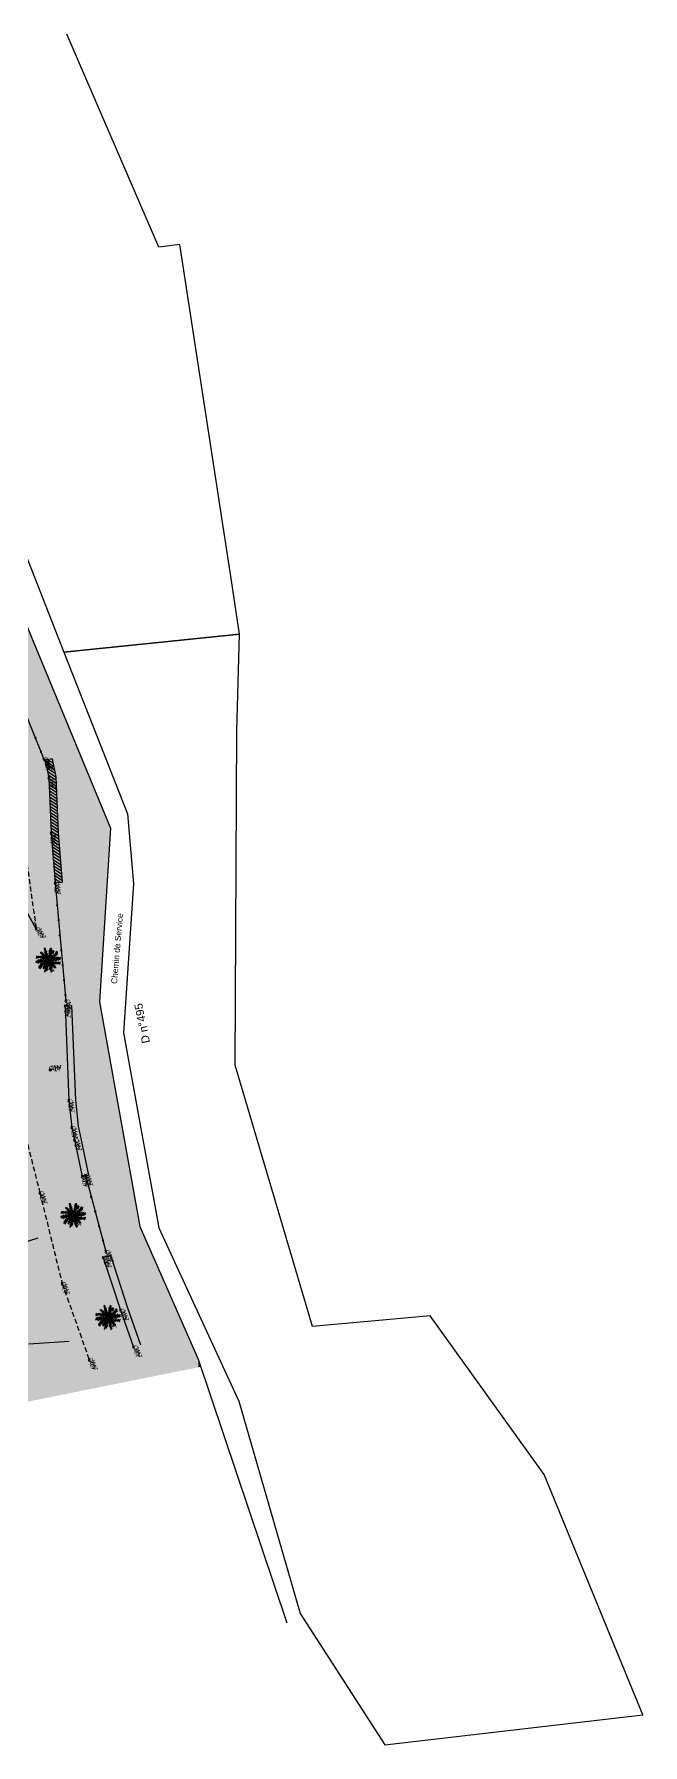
# Model space of a CAD drawing. Extents: x -24 to 1126, y -24 to 2053.
# Drawn here: x 1064.8 to 1125.6, y 1882 to 2053 of the extents above; entities that cross this region are included whole.
import ezdxf
from ezdxf.enums import TextEntityAlignment as Align

# ---------------------------------------------------------------- set-up
doc = ezdxf.new("R2010")
doc.units = 0
doc.header["$LTSCALE"] = 2.5
doc.header["$PDMODE"] = 3
doc.header["$PDSIZE"] = 0.1
doc.linetypes.add('CACH500', pattern=[0.3, 0.2, -0.1])
doc.linetypes.add('FANTOME', pattern=[63.5, 31.75, -6.35, 6.35, -6.35, 6.35, -6.35])
doc.layers.get('0').update_dxf_attribs({"linetype": 'CONTINUOUS'})
for name, color, linetype in [('F_CADASTRE_APPLICATION', 252, 'FANTOME'), ('F_CADASTRE_NUMÉROS_PARCELL', 252, 'CONTINUOUS'), ('T_CLOTURES', 7, 'CONTINUOUS'), ('T_HACHURES', 7, 'CONTINUOUS'), ('T_MURS', 7, 'CONTINUOUS'), ('T_MURS_HACHURES', 7, 'CONTINUOUS'), ('T_TALUS_BARBULES', 32, 'CONTINUOUS'), ('T_TALUS_CRÊTE', 34, 'CONTINUOUS'), ('T_TALUS_PIED', 34, 'CACH500'), ('T_TEXTES', 7, 'CONTINUOUS'), ('TOPOALT', 7, 'CONTINUOUS'), ('TOPOCOD', 1, 'CONTINUOUS'), ('TOPOMAT', 4, 'CONTINUOUS')]:
    doc.layers.add(name, color=color, linetype=linetype)
doc.styles.add('ARIAL', font='arial.ttf')

msp = doc.modelspace()

# ---------------------------------------------------------------- linework, layer by layer
at = {"color": 0, "linetype": 'CONTINUOUS'}
for p, q in [((1065.88, 1961.54), (1065.79, 1961.66)), ((1065.91, 1961.41), (1065.79, 1961.51)), ((1065.87, 1961.59), (1065.92, 1961.7)), ((1065.9, 1961.47), (1065.95, 1961.6)), ((1065.93, 1961.3), (1066.02, 1961.48)), ((1066.44, 1961.31), (1066.3, 1961.45)), ((1066.46, 1961.43), (1066.34, 1961.56)), ((1066.46, 1961.56), (1066.41, 1961.62)), ((1066.44, 1961.27), (1066.57, 1961.43)), ((1066.45, 1961.37), (1066.57, 1961.56)), ((1066.46, 1961.49), (1066.55, 1961.68)), ((1066.55, 1961.16), (1066.55, 1961.41)), ((1066.65, 1961.27), (1066.64, 1961.39)), ((1066.68, 1961.31), (1066.82, 1961.37)), ((1066.71, 1961.36), (1066.7, 1961.47)), ((1065.08, 1960.76), (1064.95, 1960.64)), ((1065.11, 1960.29), (1064.95, 1960.34)), ((1065.06, 1960.27), (1064.97, 1960.19)), ((1065.16, 1960.77), (1065.01, 1960.88)), ((1065.26, 1960.33), (1065.05, 1960.41)), ((1065.25, 1960.77), (1065.09, 1960.65)), ((1065.18, 1960.31), (1065.09, 1960.18)), ((1065.35, 1960.36), (1065.16, 1960.13)), ((1065.41, 1960.37), (1065.19, 1960.49)), ((1065.31, 1960.77), (1065.22, 1960.89)), ((1065.33, 1959.69), (1065.22, 1959.68)), ((1065.42, 1960.77), (1065.23, 1960.68)), ((1065.45, 1959.86), (1065.24, 1959.84)), ((1065.39, 1959.78), (1065.27, 1959.78)), ((1065.31, 1959.66), (1065.41, 1959.62)), ((1065.47, 1960.38), (1065.32, 1960.18)), ((1065.51, 1959.94), (1065.32, 1959.93)), ((1065.53, 1960.4), (1065.35, 1960.54)), ((1065.35, 1959.73), (1065.47, 1959.67)), ((1065.54, 1960.75), (1065.38, 1960.65)), ((1065.54, 1961.2), (1065.4, 1961.22)), ((1065.48, 1960.76), (1065.4, 1960.88)), ((1065.58, 1960.02), (1065.4, 1960.02)), ((1065.41, 1959.81), (1065.51, 1959.74)), ((1065.6, 1961.11), (1065.42, 1961.14)), ((1065.61, 1960.41), (1065.46, 1960.22)), ((1065.67, 1960.1), (1065.47, 1960.11)), ((1065.63, 1960.42), (1065.48, 1960.53)), ((1065.48, 1959.91), (1065.58, 1959.81)), ((1065.69, 1960.72), (1065.49, 1960.64)), ((1065.7, 1961), (1065.52, 1961.02)), ((1065.61, 1960.74), (1065.55, 1960.88)), ((1065.55, 1959.99), (1065.64, 1959.88)), ((1065.57, 1961.15), (1065.58, 1961.26)), ((1065.74, 1960.17), (1065.57, 1960.18)), ((1065.72, 1960.43), (1065.6, 1960.29)), ((1065.79, 1960.9), (1065.61, 1960.92)), ((1065.78, 1960.69), (1065.62, 1960.59)), ((1065.62, 1960.06), (1065.7, 1959.96)), ((1065.64, 1961.06), (1065.65, 1961.2)), ((1065.84, 1960.44), (1065.67, 1960.53)), ((1065.76, 1959.72), (1065.67, 1959.74)), ((1065.89, 1960.81), (1065.68, 1960.84)), ((1065.74, 1960.71), (1065.68, 1960.84)), ((1065.83, 1959.81), (1065.69, 1959.82)), ((1065.87, 1960.28), (1065.71, 1960.3)), ((1065.71, 1960.15), (1065.78, 1959.99)), ((1065.72, 1960.97), (1065.74, 1961.12)), ((1065.72, 1959.67), (1065.76, 1959.59)), ((1065.88, 1960.66), (1065.73, 1960.55)), ((1065.78, 1959.75), (1065.75, 1959.61)), ((1065.91, 1959.92), (1065.78, 1959.91)), ((1065.84, 1960.85), (1065.81, 1961.05)), ((1065.82, 1960.68), (1065.81, 1960.79)), ((1065.98, 1960.35), (1065.81, 1960.37)), ((1065.81, 1960.23), (1065.88, 1960.06)), ((1065.94, 1961.25), (1065.83, 1961.34)), ((1065.98, 1961.1), (1065.84, 1961.22)), ((1065.99, 1960.03), (1065.84, 1959.99)), ((1065.98, 1960.61), (1065.86, 1960.52)), ((1065.87, 1959.87), (1065.86, 1959.74)), ((1066.03, 1960.92), (1065.87, 1961.05)), ((1066.05, 1959.69), (1065.88, 1959.65)), ((1066.08, 1960.14), (1065.9, 1960.09)), ((1066.07, 1960.8), (1065.91, 1960.91)), ((1065.95, 1960.77), (1065.91, 1960.9)), ((1065.93, 1960.63), (1065.92, 1960.78)), ((1066.09, 1960.55), (1065.93, 1960.44)), ((1066.08, 1960.41), (1065.93, 1960.45)), ((1065.93, 1960.32), (1065.95, 1960.13)), ((1065.95, 1959.97), (1065.95, 1959.82)), ((1066.09, 1959.84), (1065.95, 1959.78)), ((1065.97, 1961.16), (1066.1, 1961.36)), ((1066.14, 1960.07), (1065.98, 1960.01)), ((1066.12, 1959.94), (1065.99, 1959.91)), ((1066.01, 1961), (1066.11, 1961.2)), ((1066.02, 1960.59), (1066.03, 1960.75)), ((1066.12, 1960.66), (1066.02, 1960.71)), ((1066.04, 1960.39), (1066.05, 1960.21)), ((1066.06, 1960.84), (1066.14, 1961.07)), ((1066.08, 1959.78), (1066.13, 1959.63)), ((1066.1, 1960.73), (1066.18, 1960.93)), ((1066.11, 1959.91), (1066.18, 1959.78)), ((1066.13, 1960.44), (1066.13, 1960.28)), ((1066.13, 1960.01), (1066.2, 1959.91)), ((1066.15, 1960.59), (1066.19, 1960.78)), ((1066.22, 1960.01), (1066.15, 1960.14)), ((1066.24, 1960.35), (1066.2, 1960.16)), ((1066.3, 1960.21), (1066.22, 1960.01)), ((1066.3, 1960.76), (1066.24, 1960.93)), ((1066.33, 1960.1), (1066.25, 1959.87)), ((1066.35, 1960.89), (1066.26, 1961.08)), ((1066.26, 1960.5), (1066.26, 1960.66)), ((1066.27, 1960.28), (1066.37, 1960.23)), ((1066.38, 1959.94), (1066.28, 1959.74)), ((1066.42, 1961.16), (1066.3, 1961.35)), ((1066.38, 1960.99), (1066.3, 1961.2)), ((1066.43, 1959.78), (1066.3, 1959.58)), ((1066.31, 1960.53), (1066.47, 1960.49)), ((1066.31, 1960.39), (1066.46, 1960.5)), ((1066.32, 1960.14), (1066.49, 1960.03)), ((1066.33, 1960.83), (1066.49, 1960.93)), ((1066.35, 1960.55), (1066.34, 1960.73)), ((1066.36, 1960.93), (1066.51, 1961.03)), ((1066.36, 1960.02), (1066.52, 1959.89)), ((1066.37, 1960.35), (1066.37, 1960.19)), ((1066.41, 1961.12), (1066.55, 1961.29)), ((1066.41, 1960.33), (1066.54, 1960.42)), ((1066.41, 1959.84), (1066.56, 1959.72)), ((1066.42, 1960.59), (1066.59, 1960.57)), ((1066.47, 1960.62), (1066.44, 1960.81)), ((1066.45, 1960.17), (1066.48, 1960.04)), ((1066.45, 1959.69), (1066.57, 1959.6)), ((1066.46, 1960.31), (1066.48, 1960.16)), ((1066.51, 1960.13), (1066.71, 1960.1)), ((1066.52, 1961.13), (1066.72, 1961.16)), ((1066.58, 1960.71), (1066.52, 1960.88)), ((1066.52, 1960.66), (1066.69, 1960.64)), ((1066.52, 1960.28), (1066.67, 1960.39)), ((1066.55, 1960.5), (1066.73, 1960.41)), ((1066.55, 1960.09), (1066.58, 1959.89)), ((1066.58, 1960.26), (1066.58, 1960.15)), ((1066.61, 1961.22), (1066.76, 1961.27)), ((1066.61, 1960.25), (1066.77, 1960.35)), ((1066.61, 1960.04), (1066.78, 1960.02)), ((1066.68, 1960.79), (1066.62, 1960.95)), ((1066.65, 1960.77), (1066.82, 1960.76)), ((1066.67, 1959.97), (1066.65, 1959.82)), ((1066.66, 1960.23), (1066.71, 1960.1)), ((1066.68, 1960.51), (1066.79, 1960.65)), ((1066.77, 1960.88), (1066.7, 1960.98)), ((1066.7, 1960.22), (1066.9, 1960.3)), ((1066.7, 1959.94), (1066.88, 1959.92)), ((1066.73, 1960.84), (1066.92, 1960.83)), ((1066.75, 1959.88), (1066.74, 1959.74)), ((1066.84, 1960.95), (1066.75, 1961.06)), ((1066.76, 1960.52), (1066.92, 1960.41)), ((1066.78, 1960.53), (1066.93, 1960.72)), ((1066.79, 1960.2), (1066.84, 1960.06)), ((1066.8, 1959.83), (1066.97, 1959.8)), ((1066.91, 1961.03), (1066.81, 1961.13)), ((1066.81, 1960.92), (1067, 1960.92)), ((1066.82, 1959.79), (1066.81, 1959.68)), ((1066.85, 1960.19), (1067.01, 1960.29)), ((1066.86, 1960.54), (1067.04, 1960.4)), ((1066.86, 1959.74), (1067, 1959.72)), ((1066.88, 1961), (1067.07, 1961.01)), ((1066.98, 1961.13), (1066.89, 1961.2)), ((1066.92, 1960.18), (1066.99, 1960.06)), ((1067.04, 1961.21), (1066.93, 1961.27)), ((1066.93, 1960.56), (1067.08, 1960.76)), ((1066.95, 1961.08), (1067.15, 1961.1)), ((1067.08, 1961.28), (1066.98, 1961.32)), ((1066.98, 1960.17), (1067.16, 1960.26)), ((1066.99, 1960.57), (1067.21, 1960.45)), ((1067.01, 1961.16), (1067.12, 1961.16)), ((1067.05, 1960.58), (1067.24, 1960.81)), ((1067.06, 1961.25), (1067.17, 1961.26)), ((1067.08, 1960.17), (1067.18, 1960.05)), ((1067.13, 1960.61), (1067.35, 1960.53)), ((1067.15, 1960.17), (1067.3, 1960.29)), ((1067.22, 1960.63), (1067.31, 1960.76)), ((1067.23, 1960.17), (1067.39, 1960.06)), ((1067.29, 1960.65), (1067.45, 1960.6)), ((1067.31, 1960.18), (1067.44, 1960.3)), ((1067.34, 1960.67), (1067.42, 1960.75)), ((1066.01, 1959.58), (1065.84, 1959.53)), ((1065.96, 1959.48), (1065.84, 1959.4)), ((1065.94, 1959.44), (1065.99, 1959.36)), ((1065.99, 1959.55), (1066.07, 1959.4)), ((1066.03, 1959.65), (1066.13, 1959.49)), ((1066.46, 1959.64), (1066.37, 1959.46)), ((1066.5, 1959.47), (1066.44, 1959.34)), ((1066.52, 1959.35), (1066.47, 1959.24)), ((1066.49, 1959.53), (1066.6, 1959.43)), ((1066.51, 1959.4), (1066.6, 1959.28)), ((1068.07, 1935.63), (1068.09, 1935.73)), ((1068.39, 1936.01), (1068.3, 1936.14)), ((1068.41, 1935.89), (1068.3, 1935.98)), ((1068.45, 1935.72), (1068.33, 1935.82)), ((1068.38, 1936.07), (1068.42, 1936.17)), ((1068.4, 1935.95), (1068.46, 1936.08)), ((1068.43, 1935.78), (1068.53, 1935.96)), ((1068.47, 1935.64), (1068.6, 1935.84)), ((1068.95, 1935.79), (1068.81, 1935.93)), ((1068.92, 1935.64), (1068.81, 1935.83)), ((1068.96, 1935.91), (1068.85, 1936.04)), ((1068.97, 1936.04), (1068.91, 1936.1)), ((1068.92, 1935.6), (1069.06, 1935.76)), ((1068.94, 1935.74), (1069.08, 1935.91)), ((1068.95, 1935.85), (1069.08, 1936.04)), ((1068.96, 1935.97), (1069.05, 1936.16)), ((1069.06, 1935.64), (1069.06, 1935.88)), ((1069.12, 1935.7), (1069.27, 1935.74)), ((1069.16, 1935.75), (1069.14, 1935.87)), ((1069.18, 1935.79), (1069.33, 1935.85)), ((1069.22, 1935.84), (1069.2, 1935.95)), ((1069.54, 1935.69), (1069.43, 1935.75)), ((1069.58, 1935.75), (1069.49, 1935.79)), ((1069.57, 1935.73), (1069.68, 1935.74)), ((1067.61, 1934.76), (1067.45, 1934.82)), ((1067.58, 1935.24), (1067.46, 1935.12)), ((1067.56, 1934.75), (1067.48, 1934.67)), ((1067.67, 1935.25), (1067.51, 1935.36)), ((1067.77, 1934.81), (1067.55, 1934.89)), ((1067.75, 1935.25), (1067.59, 1935.12)), ((1067.68, 1934.79), (1067.59, 1934.66)), ((1067.85, 1934.84), (1067.66, 1934.61)), ((1067.91, 1934.85), (1067.69, 1934.96)), ((1067.81, 1935.25), (1067.72, 1935.37)), ((1067.84, 1934.17), (1067.72, 1934.16)), ((1067.92, 1935.25), (1067.74, 1935.16)), ((1067.95, 1934.34), (1067.75, 1934.32)), ((1067.89, 1934.26), (1067.77, 1934.26)), ((1067.97, 1934.86), (1067.82, 1934.66)), ((1068.02, 1934.42), (1067.82, 1934.41)), ((1067.82, 1934.14), (1067.91, 1934.1)), ((1068.03, 1934.88), (1067.85, 1935.02)), ((1067.86, 1934.21), (1067.97, 1934.15)), ((1068.05, 1935.23), (1067.89, 1935.13)), ((1068.04, 1935.67), (1067.9, 1935.7)), ((1068.09, 1934.5), (1067.9, 1934.5)), ((1067.98, 1935.24), (1067.91, 1935.36)), ((1067.92, 1934.29), (1068.01, 1934.22)), ((1068.1, 1935.59), (1067.93, 1935.62)), ((1068.12, 1934.89), (1067.97, 1934.7)), ((1068.14, 1934.89), (1067.98, 1935.01)), ((1068.17, 1934.58), (1067.98, 1934.59)), ((1068.2, 1935.2), (1067.99, 1935.12)), ((1067.99, 1934.39), (1068.09, 1934.29)), ((1068.2, 1935.48), (1068.02, 1935.5)), ((1068.11, 1935.22), (1068.06, 1935.35)), ((1068.06, 1934.47), (1068.14, 1934.35)), ((1068.25, 1934.65), (1068.08, 1934.66)), ((1068.22, 1934.91), (1068.11, 1934.77)), ((1068.29, 1935.38), (1068.12, 1935.4)), ((1068.29, 1935.17), (1068.12, 1935.07)), ((1068.13, 1934.54), (1068.2, 1934.44)), ((1068.15, 1935.54), (1068.15, 1935.68)), ((1068.35, 1934.92), (1068.17, 1935.01)), ((1068.26, 1934.2), (1068.18, 1934.22)), ((1068.39, 1935.29), (1068.19, 1935.32)), ((1068.24, 1935.19), (1068.19, 1935.32)), ((1068.33, 1934.29), (1068.2, 1934.3)), ((1068.38, 1934.76), (1068.21, 1934.78)), ((1068.22, 1934.63), (1068.28, 1934.47)), ((1068.22, 1934.15), (1068.26, 1934.07)), ((1068.23, 1935.45), (1068.25, 1935.6)), ((1068.38, 1935.13), (1068.23, 1935.03)), ((1068.29, 1934.23), (1068.25, 1934.09)), ((1068.42, 1934.4), (1068.28, 1934.38)), ((1068.35, 1935.33), (1068.31, 1935.52)), ((1068.48, 1934.83), (1068.31, 1934.85)), ((1068.32, 1935.16), (1068.32, 1935.27)), ((1068.32, 1934.71), (1068.38, 1934.54)), ((1068.48, 1935.58), (1068.34, 1935.69)), ((1068.5, 1934.5), (1068.35, 1934.47)), ((1068.51, 1934.06), (1068.35, 1934.01)), ((1068.49, 1935.09), (1068.36, 1935)), ((1068.38, 1934.35), (1068.37, 1934.22)), ((1068.54, 1935.4), (1068.38, 1935.53)), ((1068.55, 1934.17), (1068.39, 1934.13)), ((1068.45, 1935.25), (1068.41, 1935.38)), ((1068.58, 1935.28), (1068.41, 1935.38)), ((1068.59, 1934.62), (1068.41, 1934.57)), ((1068.43, 1935.11), (1068.42, 1935.26)), ((1068.58, 1934.89), (1068.43, 1934.92)), ((1068.43, 1934.79), (1068.46, 1934.61)), ((1068.59, 1935.02), (1068.44, 1934.92)), ((1068.45, 1934.45), (1068.45, 1934.3)), ((1068.6, 1934.31), (1068.45, 1934.26)), ((1068.65, 1934.55), (1068.48, 1934.49)), ((1068.62, 1934.42), (1068.49, 1934.38)), ((1068.5, 1934.03), (1068.58, 1933.88)), ((1068.51, 1935.48), (1068.62, 1935.68)), ((1068.53, 1935.06), (1068.53, 1935.23)), ((1068.63, 1935.14), (1068.53, 1935.19)), ((1068.54, 1934.86), (1068.56, 1934.68)), ((1068.54, 1934.13), (1068.64, 1933.96)), ((1068.56, 1935.31), (1068.65, 1935.55)), ((1068.58, 1934.26), (1068.64, 1934.11)), ((1068.6, 1935.21), (1068.68, 1935.41)), ((1068.62, 1934.38), (1068.68, 1934.26)), ((1068.63, 1934.92), (1068.63, 1934.75)), ((1068.64, 1934.49), (1068.7, 1934.38)), ((1068.65, 1935.07), (1068.69, 1935.26)), ((1068.72, 1934.49), (1068.66, 1934.61)), ((1068.75, 1934.83), (1068.71, 1934.63)), ((1068.8, 1934.69), (1068.72, 1934.49)), ((1068.81, 1935.24), (1068.74, 1935.41)), ((1068.84, 1934.58), (1068.75, 1934.34)), ((1068.85, 1935.37), (1068.76, 1935.55)), ((1068.77, 1934.98), (1068.77, 1935.14)), ((1068.78, 1934.76), (1068.87, 1934.71)), ((1068.89, 1934.42), (1068.79, 1934.22)), ((1068.93, 1934.26), (1068.8, 1934.05)), ((1068.88, 1935.47), (1068.81, 1935.68)), ((1068.81, 1934.87), (1068.97, 1934.97)), ((1068.82, 1935.01), (1068.97, 1934.97)), ((1068.82, 1934.62), (1068.99, 1934.51)), ((1068.83, 1935.31), (1068.99, 1935.41)), ((1068.86, 1935.03), (1068.85, 1935.21)), ((1068.86, 1934.5), (1069.03, 1934.37)), ((1068.87, 1935.41), (1069.02, 1935.51)), ((1068.88, 1934.83), (1068.87, 1934.67)), ((1068.97, 1934.11), (1068.87, 1933.93)), ((1068.92, 1935.07), (1069.09, 1935.05)), ((1068.92, 1934.81), (1069.04, 1934.89)), ((1068.92, 1934.31), (1069.06, 1934.2)), ((1068.97, 1935.1), (1068.94, 1935.28)), ((1068.95, 1934.65), (1068.99, 1934.51)), ((1068.95, 1934.17), (1069.07, 1934.08)), ((1068.97, 1934.79), (1068.98, 1934.64)), ((1069.01, 1934.6), (1069.21, 1934.58)), ((1069.08, 1935.18), (1069.02, 1935.35)), ((1069.02, 1935.14), (1069.19, 1935.12)), ((1069.02, 1934.76), (1069.17, 1934.86)), ((1069.03, 1935.61), (1069.22, 1935.64)), ((1069.06, 1934.98), (1069.23, 1934.89)), ((1069.06, 1934.57), (1069.09, 1934.37)), ((1069.08, 1934.74), (1069.09, 1934.62)), ((1069.11, 1934.52), (1069.29, 1934.5)), ((1069.19, 1935.27), (1069.12, 1935.43)), ((1069.12, 1934.73), (1069.28, 1934.83)), ((1069.16, 1935.24), (1069.33, 1935.23)), ((1069.16, 1934.71), (1069.22, 1934.57)), ((1069.17, 1934.45), (1069.16, 1934.3)), ((1069.18, 1934.99), (1069.29, 1935.13)), ((1069.28, 1935.35), (1069.2, 1935.45)), ((1069.2, 1934.42), (1069.38, 1934.4)), ((1069.21, 1934.7), (1069.41, 1934.78)), ((1069.23, 1935.31), (1069.43, 1935.31)), ((1069.26, 1934.36), (1069.25, 1934.22)), ((1069.35, 1935.43), (1069.26, 1935.54)), ((1069.26, 1935), (1069.42, 1934.89)), ((1069.29, 1935.01), (1069.44, 1935.2)), ((1069.29, 1934.68), (1069.35, 1934.54)), ((1069.3, 1934.31), (1069.47, 1934.28)), ((1069.41, 1935.51), (1069.32, 1935.61)), ((1069.32, 1935.4), (1069.5, 1935.4)), ((1069.33, 1934.27), (1069.32, 1934.16)), ((1069.35, 1934.66), (1069.52, 1934.77)), ((1069.36, 1934.22), (1069.5, 1934.2)), ((1069.37, 1935.02), (1069.55, 1934.88)), ((1069.49, 1935.6), (1069.39, 1935.68)), ((1069.39, 1935.48), (1069.58, 1935.49)), ((1069.42, 1934.66), (1069.49, 1934.53)), ((1069.43, 1935.03), (1069.58, 1935.24)), ((1069.45, 1935.56), (1069.65, 1935.58)), ((1069.48, 1934.65), (1069.66, 1934.74)), ((1069.49, 1935.05), (1069.71, 1934.93)), ((1069.51, 1935.64), (1069.63, 1935.64)), ((1069.55, 1935.06), (1069.74, 1935.29)), ((1069.59, 1934.64), (1069.68, 1934.53)), ((1069.64, 1935.08), (1069.85, 1935.01)), ((1069.65, 1934.65), (1069.81, 1934.77)), ((1069.72, 1935.11), (1069.81, 1935.23)), ((1069.74, 1934.65), (1069.89, 1934.54)), ((1069.79, 1935.13), (1069.95, 1935.08)), ((1069.82, 1934.66), (1069.95, 1934.78)), ((1069.84, 1935.15), (1069.93, 1935.23)), ((1068.46, 1933.96), (1068.35, 1933.88)), ((1068.44, 1933.92), (1068.49, 1933.84)), ((1069, 1933.95), (1068.95, 1933.81)), ((1069.02, 1933.82), (1068.98, 1933.72)), ((1068.99, 1934.01), (1069.11, 1933.91)), ((1069.01, 1933.88), (1069.11, 1933.76)), ((1071.5, 1925.47), (1071.36, 1925.5)), ((1071.54, 1925.43), (1071.55, 1925.53)), ((1071.61, 1925.33), (1071.62, 1925.48)), ((1071.85, 1925.81), (1071.76, 1925.94)), ((1071.87, 1925.69), (1071.76, 1925.78)), ((1071.91, 1925.52), (1071.79, 1925.62)), ((1071.95, 1925.38), (1071.8, 1925.49)), ((1071.84, 1925.87), (1071.89, 1925.97)), ((1071.86, 1925.75), (1071.92, 1925.88)), ((1071.9, 1925.58), (1071.99, 1925.76)), ((1071.93, 1925.44), (1072.06, 1925.64)), ((1071.98, 1925.27), (1072.08, 1925.47)), ((1072.41, 1925.58), (1072.27, 1925.73)), ((1072.39, 1925.44), (1072.27, 1925.63)), ((1072.35, 1925.27), (1072.27, 1925.48)), ((1072.42, 1925.71), (1072.31, 1925.83)), ((1072.43, 1925.83), (1072.37, 1925.9)), ((1072.38, 1925.4), (1072.52, 1925.56)), ((1072.4, 1925.54), (1072.54, 1925.71)), ((1072.42, 1925.65), (1072.54, 1925.83)), ((1072.43, 1925.77), (1072.51, 1925.95)), ((1072.52, 1925.44), (1072.52, 1925.68)), ((1072.58, 1925.5), (1072.73, 1925.54)), ((1072.62, 1925.55), (1072.6, 1925.67)), ((1072.64, 1925.58), (1072.79, 1925.65)), ((1072.68, 1925.64), (1072.66, 1925.75)), ((1072.95, 1925.4), (1072.85, 1925.48)), ((1073.01, 1925.49), (1072.89, 1925.55)), ((1073.05, 1925.55), (1072.95, 1925.59)), ((1073.03, 1925.52), (1073.14, 1925.54)), ((1071.07, 1924.56), (1070.91, 1924.62)), ((1071.04, 1925.03), (1070.92, 1924.91)), ((1071.02, 1924.55), (1070.94, 1924.47)), ((1071.13, 1925.04), (1070.97, 1925.15)), ((1071.23, 1924.61), (1071.01, 1924.69)), ((1071.21, 1925.05), (1071.05, 1924.92)), ((1071.14, 1924.59), (1071.05, 1924.46)), ((1071.31, 1924.63), (1071.12, 1924.4)), ((1071.37, 1924.65), (1071.15, 1924.76)), ((1071.28, 1925.05), (1071.18, 1925.16)), ((1071.3, 1923.97), (1071.19, 1923.96)), ((1071.38, 1925.05), (1071.2, 1924.96)), ((1071.41, 1924.14), (1071.21, 1924.12)), ((1071.35, 1924.06), (1071.24, 1924.06)), ((1071.43, 1924.66), (1071.28, 1924.46)), ((1071.28, 1923.94), (1071.38, 1923.9)), ((1071.48, 1924.22), (1071.29, 1924.21)), ((1071.5, 1924.67), (1071.32, 1924.82)), ((1071.32, 1924), (1071.43, 1923.95)), ((1071.51, 1925.03), (1071.35, 1924.93)), ((1071.55, 1924.3), (1071.36, 1924.3)), ((1071.44, 1925.04), (1071.37, 1925.16)), ((1071.38, 1924.09), (1071.47, 1924.01)), ((1071.56, 1925.39), (1071.39, 1925.41)), ((1071.58, 1924.69), (1071.43, 1924.49)), ((1071.6, 1924.69), (1071.44, 1924.81)), ((1071.63, 1924.38), (1071.44, 1924.39)), ((1071.66, 1925), (1071.45, 1924.92)), ((1071.45, 1924.19), (1071.55, 1924.08)), ((1071.66, 1925.27), (1071.48, 1925.3)), ((1071.57, 1925.02), (1071.52, 1925.15)), ((1071.52, 1924.26), (1071.61, 1924.15)), ((1071.71, 1924.45), (1071.54, 1924.46)), ((1071.68, 1924.7), (1071.57, 1924.57)), ((1071.75, 1925.18), (1071.58, 1925.2)), ((1071.75, 1924.97), (1071.59, 1924.86)), ((1071.59, 1924.34), (1071.66, 1924.24)), ((1071.81, 1924.72), (1071.63, 1924.81)), ((1071.72, 1924), (1071.64, 1924.01)), ((1071.85, 1925.09), (1071.65, 1925.12)), ((1071.7, 1924.98), (1071.65, 1925.12)), ((1071.79, 1924.09), (1071.66, 1924.1)), ((1071.84, 1924.56), (1071.67, 1924.58)), ((1071.68, 1924.42), (1071.74, 1924.27)), ((1071.68, 1923.95), (1071.72, 1923.87)), ((1071.69, 1925.24), (1071.71, 1925.4)), ((1071.84, 1924.93), (1071.69, 1924.83)), ((1071.75, 1924.03), (1071.71, 1923.88)), ((1071.88, 1924.2), (1071.74, 1924.18)), ((1071.94, 1924.62), (1071.77, 1924.65)), ((1071.81, 1925.13), (1071.78, 1925.32)), ((1071.78, 1924.96), (1071.78, 1925.07)), ((1071.78, 1924.51), (1071.84, 1924.34)), ((1071.96, 1924.3), (1071.81, 1924.27)), ((1071.97, 1923.86), (1071.81, 1923.81)), ((1071.93, 1923.76), (1071.81, 1923.68)), ((1071.95, 1924.88), (1071.82, 1924.8)), ((1071.84, 1924.15), (1071.83, 1924.01)), ((1072, 1925.19), (1071.84, 1925.33)), ((1072.01, 1923.97), (1071.85, 1923.93)), ((1072.04, 1925.07), (1071.87, 1925.18)), ((1072.05, 1924.42), (1071.87, 1924.37)), ((1071.91, 1925.04), (1071.88, 1925.18)), ((1071.89, 1924.91), (1071.88, 1925.06)), ((1072.05, 1924.69), (1071.89, 1924.72)), ((1071.89, 1924.59), (1071.92, 1924.41)), ((1072.05, 1924.82), (1071.9, 1924.72)), ((1071.91, 1924.24), (1071.91, 1924.1)), ((1072.06, 1924.11), (1071.91, 1924.06)), ((1072.11, 1924.35), (1071.94, 1924.28)), ((1072.09, 1924.22), (1071.95, 1924.18)), ((1071.96, 1923.82), (1072.04, 1923.68)), ((1071.99, 1924.86), (1071.99, 1925.03)), ((1072.09, 1924.94), (1071.99, 1924.98)), ((1072, 1924.66), (1072.02, 1924.48)), ((1072, 1923.93), (1072.1, 1923.76)), ((1072.03, 1925.11), (1072.11, 1925.35)), ((1072.04, 1924.06), (1072.1, 1923.91)), ((1072.06, 1925.01), (1072.14, 1925.21)), ((1072.08, 1924.18), (1072.14, 1924.06)), ((1072.1, 1924.71), (1072.1, 1924.55)), ((1072.1, 1924.29), (1072.16, 1924.18)), ((1072.12, 1924.86), (1072.16, 1925.06)), ((1072.18, 1924.29), (1072.12, 1924.41)), ((1072.21, 1924.63), (1072.17, 1924.43)), ((1072.26, 1924.49), (1072.18, 1924.29)), ((1072.27, 1925.04), (1072.2, 1925.21)), ((1072.3, 1924.38), (1072.22, 1924.14)), ((1072.31, 1925.16), (1072.23, 1925.35)), ((1072.23, 1924.78), (1072.23, 1924.94)), ((1072.24, 1924.56), (1072.33, 1924.51)), ((1072.35, 1924.22), (1072.25, 1924.02)), ((1072.39, 1924.06), (1072.26, 1923.85)), ((1072.27, 1924.67), (1072.43, 1924.77)), ((1072.28, 1924.81), (1072.43, 1924.77)), ((1072.29, 1924.42), (1072.45, 1924.31)), ((1072.3, 1925.11), (1072.46, 1925.21)), ((1072.32, 1924.83), (1072.31, 1925.01)), ((1072.33, 1925.21), (1072.48, 1925.31)), ((1072.34, 1924.63), (1072.33, 1924.47)), ((1072.33, 1924.3), (1072.49, 1924.17)), ((1072.43, 1923.91), (1072.34, 1923.73)), ((1072.38, 1924.87), (1072.55, 1924.84)), ((1072.38, 1924.61), (1072.5, 1924.69)), ((1072.38, 1924.11), (1072.52, 1924)), ((1072.43, 1924.9), (1072.41, 1925.08)), ((1072.41, 1924.45), (1072.45, 1924.31)), ((1072.42, 1923.97), (1072.53, 1923.88)), ((1072.43, 1924.58), (1072.44, 1924.43)), ((1072.45, 1923.81), (1072.57, 1923.71)), ((1072.47, 1924.4), (1072.68, 1924.38)), ((1072.55, 1924.98), (1072.48, 1925.15)), ((1072.48, 1924.94), (1072.65, 1924.92)), ((1072.48, 1924.56), (1072.63, 1924.66)), ((1072.49, 1925.4), (1072.69, 1925.44)), ((1072.52, 1924.78), (1072.69, 1924.69)), ((1072.52, 1924.36), (1072.55, 1924.17)), ((1072.54, 1924.54), (1072.55, 1924.42)), ((1072.57, 1924.31), (1072.75, 1924.29)), ((1072.65, 1925.07), (1072.58, 1925.22)), ((1072.58, 1924.52), (1072.74, 1924.63)), ((1072.62, 1925.04), (1072.79, 1925.03)), ((1072.62, 1924.51), (1072.68, 1924.37)), ((1072.64, 1924.25), (1072.62, 1924.09)), ((1072.64, 1924.79), (1072.76, 1924.92)), ((1072.74, 1925.15), (1072.66, 1925.25)), ((1072.66, 1924.22), (1072.84, 1924.2)), ((1072.67, 1924.5), (1072.87, 1924.58)), ((1072.69, 1925.11), (1072.89, 1925.1)), ((1072.72, 1924.16), (1072.71, 1924.02)), ((1072.81, 1925.23), (1072.72, 1925.34)), ((1072.73, 1924.8), (1072.88, 1924.68)), ((1072.75, 1924.8), (1072.9, 1925)), ((1072.75, 1924.48), (1072.81, 1924.34)), ((1072.76, 1924.1), (1072.93, 1924.08)), ((1072.87, 1925.31), (1072.78, 1925.41)), ((1072.78, 1925.2), (1072.96, 1925.19)), ((1072.79, 1924.07), (1072.78, 1923.96)), ((1072.82, 1924.46), (1072.98, 1924.57)), ((1072.82, 1924.02), (1072.96, 1924)), ((1072.83, 1924.82), (1073.01, 1924.67)), ((1072.85, 1925.27), (1073.04, 1925.29)), ((1072.88, 1924.45), (1072.95, 1924.33)), ((1072.89, 1924.83), (1073.04, 1925.03)), ((1072.91, 1925.35), (1073.12, 1925.38)), ((1072.94, 1924.45), (1073.13, 1924.54)), ((1072.95, 1924.84), (1073.17, 1924.73)), ((1072.97, 1925.44), (1073.09, 1925.44)), ((1073.01, 1924.86), (1073.2, 1925.09)), ((1073.05, 1924.44), (1073.14, 1924.33)), ((1073.1, 1924.88), (1073.31, 1924.81)), ((1073.11, 1924.44), (1073.27, 1924.57)), ((1073.18, 1924.91), (1073.27, 1925.03)), ((1073.2, 1924.45), (1073.35, 1924.34)), ((1073.25, 1924.93), (1073.41, 1924.88)), ((1073.28, 1924.46), (1073.41, 1924.58)), ((1073.3, 1924.95), (1073.39, 1925.03)), ((1071.9, 1923.71), (1071.95, 1923.64)), ((1072.46, 1923.75), (1072.41, 1923.61)), ((1072.49, 1923.62), (1072.44, 1923.52)), ((1072.48, 1923.68), (1072.57, 1923.56))]:
    msp.add_line(p, q, dxfattribs=at)
at = {"color": 0}
for p, q in [((1066.37, 1949.59), (1066.29, 1949.42)), ((1066.29, 1949.42), (1066.47, 1949.44)), ((1066.47, 1949.44), (1066.37, 1949.59)), ((1066.38, 1949.49), (1066.38, 1949.49))]:
    msp.add_line(p, q, dxfattribs=at)
for centre, start, end in [((1064.92, 1982.67), 112.1282, 292.1282), ((1064.92, 1982.67), 292.1282, 112.1282), ((1065.48, 1981.28), 112.1282, 292.1282), ((1065.48, 1981.28), 292.1282, 112.1282), ((1066.95, 1967.43), 95.2916, 275.2916), ((1066.95, 1967.43), 275.2916, 95.2916), ((1067.09, 1965.94), 95.2916, 275.2916), ((1067.09, 1965.94), 275.2916, 95.2916), ((1067.23, 1964.45), 95.2916, 275.2916), ((1067.23, 1964.45), 275.2916, 95.2916), ((1067.36, 1962.95), 95.2916, 275.2916), ((1067.36, 1962.95), 275.2916, 95.2916), ((1067.5, 1961.46), 95.2916, 275.2916), ((1067.5, 1961.46), 275.2916, 95.2916), ((1067.64, 1959.96), 95.2916, 275.2916), ((1067.64, 1959.96), 275.2916, 95.2916), ((1067.78, 1958.47), 95.2916, 275.2916), ((1067.78, 1958.47), 275.2916, 95.2916), ((1067.92, 1956.98), 95.2916, 275.2916), ((1067.92, 1956.98), 275.2916, 95.2916), ((1070.11, 1938.24), 105.083, 285.083), ((1070.11, 1938.24), 285.083, 105.083), ((1070.5, 1936.79), 105.083, 285.083), ((1070.5, 1936.79), 285.083, 105.083), ((1070.89, 1935.34), 105.083, 285.083), ((1070.89, 1935.34), 285.083, 105.083), ((1071.28, 1933.89), 105.083, 285.083), ((1071.28, 1933.89), 285.083, 105.083), ((1071.67, 1932.44), 105.083, 285.083), ((1071.67, 1932.44), 285.083, 105.083)]:
    msp.add_arc(centre, 0.0626, start, end)
at = {"color": 0, "linetype": 'CONTINUOUS'}
for centre, radius, start, end in [((1070.92, 1962.44), 5.12, 188.516, 202.606), ((1064.13, 1961.61), 2.33, 336.1943, 2.2988), ((1065.75, 1961.95), 1.13, 304.4561, 331.4948), ((1066.11, 1957.29), 3.16, 93.4204, 111.3892), ((1065.3, 1959.29), 1.48, 52.5989, 101.7634), ((1067.08, 1958.62), 2.05, 115.4351, 150.987), ((1067.2, 1962.37), 2.04, 212.1217, 234.7352), ((1102.74, 1931.32), 46.63, 141.6662, 142.6422), ((1067.21, 1958.53), 2.21, 117.8553, 131.0663), ((1064.15, 1960.37), 2.01, 326.851, 2.4966), ((1065.55, 1959.63), 1.08, 53.632, 73.238), ((1068.15, 1961.54), 2.2, 198.8657, 208.393), ((1065.29, 1960.35), 0.915, 337.8337, 5.9061), ((1068.31, 1956.69), 4.37, 114.0335, 119.0967), ((1067.1, 1961.65), 1.48, 232.5989, 281.7634), ((1061.47, 1958.5), 5.12, 8.516, 22.606), ((1065.34, 1962.31), 2.03, 295.5696, 331.0899), ((1064.17, 1959.54), 2.25, 12.1313, 24.7386), ((1064.48, 1957.75), 3.24, 51.2827, 57.6416), ((1065.19, 1958.57), 2.04, 32.1218, 54.7348), ((1066.28, 1963.65), 3.16, 273.4205, 291.3892), ((1069.71, 1936.85), 2.04, 212.1217, 234.7352), ((1073.43, 1936.92), 5.12, 188.516, 202.606), ((1067.84, 1936.78), 2.03, 295.5696, 331.0899), ((1066.64, 1936.08), 2.33, 336.1943, 2.2988), ((1068.25, 1936.43), 1.13, 304.4561, 331.4948), ((1068.62, 1931.77), 3.16, 93.4204, 111.3892), ((1067.8, 1933.77), 1.48, 52.5989, 101.7634), ((1069.58, 1933.1), 2.05, 115.4351, 150.987), ((1105.24, 1905.8), 46.63, 141.6662, 142.6422), ((1069.71, 1933.01), 2.21, 117.8553, 131.0663), ((1066.66, 1934.84), 2.01, 326.851, 2.4966), ((1068.05, 1934.11), 1.08, 53.632, 73.238), ((1070.66, 1936.02), 2.2, 198.8657, 208.393), ((1067.79, 1934.83), 0.915, 337.8337, 5.9061), ((1070.81, 1931.17), 4.37, 114.0335, 119.0967), ((1069.6, 1936.12), 1.48, 232.5989, 281.7634), ((1063.98, 1932.98), 5.12, 8.516, 22.606), ((1066.67, 1934.02), 2.25, 12.1313, 24.7386), ((1066.99, 1932.23), 3.24, 51.2827, 57.6416), ((1067.69, 1933.04), 2.04, 32.1218, 54.7348), ((1068.78, 1938.13), 3.16, 273.4205, 291.3892), ((1073.17, 1926.65), 2.04, 212.1217, 234.7352), ((1076.89, 1926.71), 5.12, 188.516, 202.606), ((1071.3, 1926.58), 2.03, 295.5696, 331.0899), ((1070.1, 1925.88), 2.33, 336.1943, 2.2988), ((1071.71, 1926.23), 1.13, 304.4561, 331.4948), ((1072.08, 1921.57), 3.16, 93.4204, 111.3892), ((1071.26, 1923.57), 1.48, 52.5989, 101.7634), ((1073.04, 1922.9), 2.05, 115.4351, 150.987), ((1108.7, 1895.59), 46.63, 141.6662, 142.6422), ((1073.17, 1922.81), 2.21, 117.8553, 131.0663), ((1070.12, 1924.64), 2.01, 326.851, 2.4966), ((1071.51, 1923.91), 1.08, 53.632, 73.238), ((1074.12, 1925.81), 2.2, 198.8657, 208.393), ((1071.25, 1924.63), 0.915, 337.8337, 5.9061), ((1074.27, 1920.96), 4.37, 114.0335, 119.0967), ((1073.06, 1925.92), 1.48, 232.5989, 281.7634), ((1067.44, 1922.78), 5.12, 8.516, 22.606), ((1070.45, 1922.03), 3.24, 51.2827, 57.6416), ((1070.13, 1923.81), 2.25, 12.1313, 24.7386), ((1071.16, 1922.84), 2.04, 32.1218, 54.7348), ((1072.24, 1927.92), 3.16, 273.4205, 291.3892)]:
    msp.add_arc(centre, radius, start, end, dxfattribs=at)
at = {"color": 0}
for p in [(1065.77, 1980.57), (1065.9, 1980.47), (1066.25, 1978.7), (1066.48, 1973.14), (1066.88, 1968.18), (1065, 1963.55), (1066.2, 1960.47), (1067.97, 1956.39), (1067.88, 1955.89), (1066.38, 1949.49), (1068.27, 1946.42), (1068.56, 1943.74), (1068.83, 1942.5), (1069.59, 1938.85), (1069.91, 1938.96), (1065.36, 1937.2), (1068.7, 1934.95), (1071.7, 1930.75), (1071.97, 1931.34), (1067.59, 1928.14), (1073.44, 1925.46), (1072.16, 1924.75), (1070.3, 1920.51), (1074.74, 1921.77)]:
    msp.add_point(p, dxfattribs=at)
at = {"layer": 'F_CADASTRE_APPLICATION'}
for p, q in [((1077.25, 2031.74), (1068.06, 2053.03)), ((1079.36, 2032), (1077.25, 2031.74)), ((1084.54, 1998.19), (1079.36, 2032)), ((1063.85, 2001.22), (1067.77, 1991.25)), ((1061.96, 1998.96), (1072.41, 1973.67)), ((1085.31, 1993.04), (1084.54, 1998.19)), ((1067.77, 1991.25), (1085.31, 1993.04)), ((1085.31, 1993.04), (1067.77, 1991.25)), ((1085.07, 1983.38), (1085.31, 1993.04)), ((1067.77, 1991.25), (1074.13, 1975.09)), ((1084.9, 1949.97), (1085.07, 1983.38)), ((1074.13, 1975.09), (1074.72, 1968.08)), ((1072.41, 1973.67), (1071.32, 1956.28)), ((1074.72, 1968.08), (1073.72, 1953.18)), ((1071.32, 1956.28), (1075.37, 1933.82)), ((1073.72, 1953.18), (1077.26, 1933.7)), ((1092.61, 1923.85), (1084.9, 1949.97)), ((1075.37, 1933.82), (1081.2, 1920.59)), ((1077.26, 1933.7), (1085.24, 1916.37)), ((1104.37, 1924.91), (1092.61, 1923.85)), ((1115.79, 1909.03), (1104.37, 1924.91)), ((1081.2, 1920.59), (1090.07, 1894.22)), ((1085.24, 1916.37), (1091.38, 1895.16)), ((1125.64, 1885.02), (1115.79, 1909.03)), ((1091.38, 1895.16), (1099.85, 1882.03)), ((1099.85, 1882.03), (1125.64, 1885.02)), ((1099.85, 1882.03), (1099.85, 1882.03))]:
    msp.add_line(p, q, dxfattribs=at)
at = {"layer": 'T_CLOTURES'}
for p, q in [((1062.38, 1988.92), (1065.77, 1980.57)), ((1066.88, 1968.18), (1067.97, 1956.39)), ((1069.91, 1938.96), (1071.97, 1931.34))]:
    msp.add_line(p, q, dxfattribs=at)
at = {"layer": 'T_HACHURES', "color": 31}
for points in [[(1061.96, 1915.88), (1061.96, 1998.96), (1071.32, 1917.77)], [(1071.32, 1917.77), (1061.96, 1998.96), (1071.32, 1976.31)], [(1071.32, 1956.28), (1071.32, 1976.31), (1072.41, 1973.67)], [(1071.32, 1917.77), (1071.32, 1956.28), (1072.41, 1917.99)], [(1072.41, 1917.99), (1071.32, 1956.28), (1072.41, 1950.22)], [(1072.41, 1917.99), (1072.41, 1950.22), (1075.37, 1918.59)], [(1075.37, 1918.59), (1072.41, 1950.22), (1075.37, 1933.82)], [(1075.37, 1918.59), (1075.37, 1933.82), (1081.2, 1919.76)], [(1081.2, 1919.76), (1075.37, 1933.82), (1081.2, 1920.59)], [(1081.2, 1919.76), (1081.2, 1920.59), (1081.46, 1919.81)]]:
    msp.add_solid(points, dxfattribs=at)
at = {"layer": 'T_MURS'}
for p, q in [((1066.59, 1980.6), (1065.9, 1980.47)), ((1065.9, 1980.47), (1066.25, 1978.7)), ((1066.59, 1980.6), (1066.95, 1978.78)), ((1066.25, 1978.7), (1066.48, 1973.14)), ((1066.95, 1978.78), (1067.18, 1973.18)), ((1066.48, 1973.14), (1066.88, 1968.18)), ((1067.18, 1973.18), (1067.58, 1968.24)), ((1067.58, 1968.24), (1066.88, 1968.18)), ((1067.88, 1955.89), (1068.53, 1955.92)), ((1067.88, 1955.89), (1068.27, 1946.42)), ((1068.53, 1955.92), (1068.92, 1946.47)), ((1068.27, 1946.42), (1068.56, 1943.74)), ((1068.92, 1946.47), (1069.2, 1943.85)), ((1068.56, 1943.74), (1068.83, 1942.5)), ((1069.2, 1943.85), (1069.47, 1942.64)), ((1069.47, 1942.64), (1070.22, 1938.98)), ((1068.83, 1942.5), (1069.59, 1938.85)), ((1069.59, 1938.85), (1070.22, 1938.98)), ((1071.7, 1930.75), (1072.41, 1930.98)), ((1071.7, 1930.75), (1073.44, 1925.46)), ((1072.41, 1930.98), (1074.14, 1925.69)), ((1074.14, 1925.69), (1075.44, 1922.02)), ((1073.44, 1925.46), (1074.74, 1921.77))]:
    msp.add_line(p, q, dxfattribs=at)
at = {"layer": 'T_MURS_HACHURES'}
for p, q in [((1065.92, 1980.39), (1066.74, 1979.84)), ((1066.17, 1980.52), (1066.67, 1980.18)), ((1066.52, 1980.59), (1066.6, 1980.53)), ((1065.99, 1980.04), (1066.81, 1979.49)), ((1066.05, 1979.7), (1066.88, 1979.14)), ((1066.12, 1979.35), (1066.94, 1978.8)), ((1066.19, 1979), (1066.96, 1978.49)), ((1066.25, 1978.66), (1066.97, 1978.18)), ((1066.26, 1978.35), (1066.99, 1977.87)), ((1066.28, 1978.04), (1067, 1977.56)), ((1066.29, 1977.73), (1067.01, 1977.25)), ((1066.3, 1977.42), (1067.02, 1976.94)), ((1066.32, 1977.11), (1067.04, 1976.63)), ((1066.33, 1976.8), (1067.05, 1976.32)), ((1066.34, 1976.49), (1067.06, 1976.01)), ((1066.35, 1976.18), (1067.08, 1975.7)), ((1066.37, 1975.87), (1067.09, 1975.39)), ((1066.38, 1975.56), (1067.1, 1975.08)), ((1066.39, 1975.25), (1067.11, 1974.77)), ((1066.41, 1974.94), (1067.13, 1974.46)), ((1066.42, 1974.63), (1067.14, 1974.15)), ((1066.43, 1974.32), (1067.15, 1973.84)), ((1066.44, 1974.02), (1067.17, 1973.53)), ((1066.46, 1973.71), (1067.18, 1973.22)), ((1066.47, 1973.4), (1067.2, 1972.91)), ((1066.49, 1973.09), (1067.23, 1972.59)), ((1066.51, 1972.77), (1067.25, 1972.27)), ((1066.54, 1972.45), (1067.28, 1971.95)), ((1066.56, 1972.13), (1067.3, 1971.63)), ((1066.59, 1971.81), (1067.33, 1971.32)), ((1066.61, 1971.49), (1067.36, 1971)), ((1066.64, 1971.18), (1067.38, 1970.68)), ((1066.66, 1970.86), (1067.41, 1970.36)), ((1066.69, 1970.54), (1067.43, 1970.04)), ((1066.72, 1970.22), (1067.46, 1969.72)), ((1066.74, 1969.9), (1067.48, 1969.41)), ((1066.77, 1969.59), (1067.51, 1969.09)), ((1066.79, 1969.27), (1067.53, 1968.77)), ((1066.82, 1968.95), (1067.56, 1968.45)), ((1066.84, 1968.63), (1067.45, 1968.23)), ((1066.87, 1968.31), (1067.05, 1968.19))]:
    msp.add_line(p, q, dxfattribs=at)
at = {"layer": 'T_TALUS_BARBULES'}
for p, q in [((1064.69, 1964.12), (1064.88, 1964.23)), ((1064.81, 1963.9), (1064.93, 1963.97)), ((1064.85, 1964.35), (1064.86, 1964.36)), ((1064.93, 1963.68), (1064.97, 1963.71)), ((1061.97, 1931.68), (1065.19, 1932.72)), ((1064.26, 1922.11), (1068.29, 1922.38))]:
    msp.add_line(p, q, dxfattribs=at)
at = {"layer": 'T_TALUS_CRÊTE'}
msp.add_line((1061.85, 1969.28), (1065, 1963.55), dxfattribs=at)
at = {"layer": 'T_TALUS_PIED'}
for p, q in [((1063.76, 1972.28), (1065, 1963.55)), ((1063.24, 1945.66), (1065.36, 1937.2)), ((1065.36, 1937.2), (1067.59, 1928.14)), ((1067.59, 1928.14), (1070.3, 1920.51))]:
    msp.add_line(p, q, dxfattribs=at)

# ---------------------------------------------------------------- texts
at = {"layer": 'F_CADASTRE_NUMÉROS_PARCELL', "style": 'ARIAL'}
msp.add_text('D n°495', height=0.8, rotation=101.3966, dxfattribs=at).set_placement((1076.21, 1954.27), align=Align.BOTTOM_CENTER)
at = {"layer": 'T_TEXTES', "style": 'ARIAL'}
msp.add_text('Chemin de Service', height=0.6, rotation=85.0644, dxfattribs=at).set_placement((1073.56, 1961.58), align=Align.BOTTOM_CENTER)
at = {"layer": 'TOPOALT', "style": 'ARIAL'}
for p, rotation in [((1065.7, 1980.4), 292.1282), ((1065.8, 1980.32), 281.1637), ((1066.15, 1978.55), 281.1637), ((1066.36, 1973.01), 272.3789), ((1066.77, 1968.04), 275.2916), ((1064.95, 1963.38), 298.7681), ((1066.08, 1960.33), 275.2916), ((1067.86, 1956.25), 275.2916), ((1067.76, 1955.76), 272.3588), ((1068.15, 1946.29), 272.3588), ((1068.45, 1943.6), 276.1626), ((1068.74, 1942.35), 282.6068), ((1069.49, 1938.71), 281.6581), ((1069.83, 1938.81), 285.083), ((1065.27, 1937.04), 284.032), ((1068.61, 1934.8), 285.083), ((1071.62, 1930.6), 288.1206), ((1071.88, 1931.19), 285.083), ((1067.5, 1927.99), 283.8395), ((1072.09, 1924.59), 289.4972), ((1073.36, 1925.3), 288.1206), ((1070.22, 1920.35), 289.5195), ((1074.67, 1921.61), 289.4972)]:
    msp.add_attdef('ALT', p, '', height=0.375, rotation=rotation, dxfattribs=at)
msp.add_attdef('ALT', (1066.5, 1949.36), '', height=0.375, dxfattribs=at)
at = {"layer": 'TOPOCOD', "style": 'ARIAL'}
for p, rotation in [((1065.73, 1980.68), 292.1282), ((1065.88, 1980.59), 281.1637), ((1066.23, 1978.82), 281.1637), ((1066.48, 1973.26), 272.3789), ((1066.87, 1968.3), 275.2916), ((1064.94, 1963.66), 298.7681), ((1066.19, 1960.59), 275.2916), ((1067.96, 1956.52), 275.2916), ((1067.87, 1956.02), 272.3588), ((1068.26, 1946.55), 272.3588), ((1068.54, 1943.87), 276.1626), ((1068.81, 1942.62), 282.6068), ((1069.56, 1938.98), 281.6581), ((1069.88, 1939.08), 285.083), ((1065.33, 1937.32), 284.032), ((1068.67, 1935.07), 285.083), ((1071.66, 1930.87), 288.1206), ((1071.93, 1931.46), 285.083), ((1067.56, 1928.26), 283.8395), ((1073.4, 1925.57), 288.1206), ((1072.12, 1924.86), 289.4972), ((1070.25, 1920.62), 289.5195), ((1074.7, 1921.89), 289.4972)]:
    msp.add_attdef('COD', p, '', height=0.375, rotation=rotation, dxfattribs=at)
msp.add_attdef('COD', (1066.25, 1949.49), '', height=0.375, dxfattribs=at)
at = {"layer": 'TOPOMAT', "style": 'ARIAL'}
for p, rotation in [((1065.94, 1980.5), 292.1282), ((1066.05, 1980.37), 281.1637), ((1066.4, 1978.6), 281.1637), ((1066.61, 1973.02), 272.3789), ((1067.02, 1968.07), 275.2916), ((1065.17, 1963.5), 298.7681), ((1066.33, 1960.36), 275.2916), ((1068.11, 1956.28), 275.2916), ((1068.01, 1955.77), 272.3588), ((1068.4, 1946.3), 272.3588), ((1068.69, 1943.63), 276.1626), ((1068.98, 1942.4), 282.6068), ((1069.73, 1938.76), 281.6581), ((1070.07, 1938.87), 285.083), ((1065.51, 1937.1), 284.032), ((1068.85, 1934.86), 285.083), ((1071.86, 1930.67), 288.1206), ((1072.12, 1931.26), 285.083), ((1067.74, 1928.05), 283.8395), ((1072.32, 1924.67), 289.4972), ((1073.59, 1925.38), 288.1206), ((1070.46, 1920.43), 289.5195), ((1074.9, 1921.69), 289.4972)]:
    msp.add_attdef('MAT', p, '', height=0.375, rotation=rotation, dxfattribs=at)
msp.add_attdef('MAT', (1066.5, 1949.61), '', height=0.375, dxfattribs=at)

doc.saveas('drawing.dxf')
